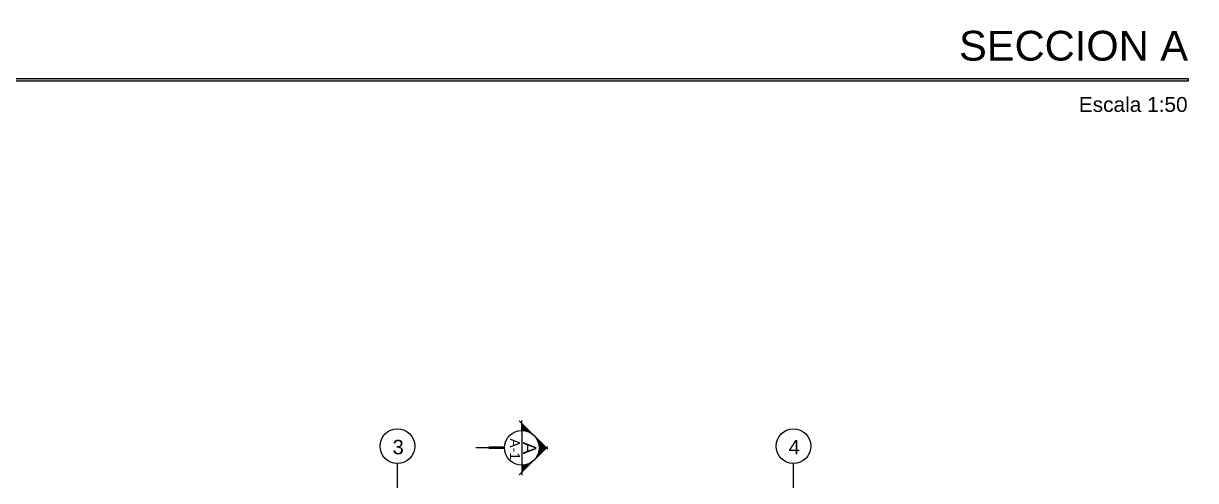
# Model space of a CAD drawing. Header units: inches. Extents: x -6 to 158, y 10 to 161.
# Drawn here: x 19.14 to 36.68, y 23.18 to 30.03 of the extents above; entities that cross this region are included whole.
import ezdxf

# ---------------------------------------------------------------- set-up
doc = ezdxf.new("R2010")
doc.units = ezdxf.units.IN
doc.header["$MEASUREMENT"] = 0
doc.linetypes.add('Center', pattern=[40, 10, -5, 20, -5])
doc.linetypes.add('Grid Line', pattern=[22.225, 12.7, -3.175, 3.175, -3.175])
for name, color, linetype in [('2 Ejes 2', 2, 'Continuous'), ('4 Paredes', 5, 'Continuous'), ('6', 6, 'Continuous'), ('LCorte', 5, 'Center'), ('Seccion', 3, 'Continuous')]:
    doc.layers.add(name, color=color, linetype=linetype)
doc.layers.add('S-GRID', color=1, linetype='Continuous', lineweight=9)
doc.layers.add('S-GRID-IDEN', color=1, linetype='Continuous', lineweight=9)
doc.styles.add('Arial', font='arial.ttf', dxfattribs={"height": 250})
doc.styles.add('Arial_1', font='arial.ttf', dxfattribs={"height": 450})
doc.styles.add('style1', font='micross.ttf')

# ---------------------------------------------------------------- blocks, each defined once
blk = doc.blocks.new('Grid - M_Grid Head - Circle-10837-Section 2')
at = {"layer": 'S-GRID-IDEN'}
blk.add_circle((-13844, 10530), 325, dxfattribs=at)

msp = doc.modelspace()

# ---------------------------------------------------------------- hatches: boundary and pattern name
at = {"layer": '6'}
h = msp.add_hatch(color=256, dxfattribs=at)
h.dxf.hatch_style = 1
h.paths.add_polyline_path([(17.224, 29.203), (17.224, 29.161), (36.567, 29.161), (36.567, 29.203)])

# ---------------------------------------------------------------- linework, layer by layer
msp.add_line((17.224, 29.203), (36.567, 29.203))
msp.add_lwpolyline([(17.224, 29.203), (36.567, 29.203), (36.567, 29.161), (17.224, 29.161)], close=True, dxfattribs=at)
at = {"layer": 'LCorte'}
for p in [(25.913, 12.551), (26.105, 23.672)]:
    msp.add_line(p, (25.913, 23.672), dxfattribs=at)
at = {"layer": 'S-GRID', "color": 253, "linetype": 'Grid Line'}
for p, q in [((24.738, 13.082), (24.738, 23.438)), ((30.663, 13.082), (30.663, 23.438))]:
    msp.add_line(p, q, dxfattribs=at)
at = {"layer": 'Seccion', "linetype": 'Continuous'}
for p, q in [((26.561, 24.078), (26.987, 23.652)), ((26.599, 23.932), (26.599, 24.082)), ((26.599, 23.932), (26.599, 23.411)), ((26.338, 23.683), (26.105, 23.683)), ((26.338, 23.677), (26.105, 23.677)), ((26.561, 23.265), (26.987, 23.692)), ((26.338, 23.672), (26.105, 23.672)), ((26.338, 23.666), (26.105, 23.666)), ((26.338, 23.661), (26.105, 23.661)), ((26.599, 23.411), (26.599, 23.261))]:
    msp.add_line(p, q, dxfattribs=at)
msp.add_circle((26.599, 23.672), 0.26, dxfattribs=at)
for points in [[(26.783, 23.856), (26.599, 24.04), (26.614, 24.008)], [(26.599, 24.04), (26.599, 23.932), (26.614, 24.008)], [(26.599, 23.932), (26.633, 23.93), (26.614, 24.008)], [(26.699, 23.912), (26.729, 23.897), (26.614, 24.008)], [(26.729, 23.897), (26.757, 23.878), (26.614, 24.008)], [(26.757, 23.878), (26.783, 23.856), (26.614, 24.008)], [(26.666, 23.923), (26.699, 23.912), (26.614, 24.008)], [(26.633, 23.93), (26.666, 23.923), (26.614, 24.008)], [(26.967, 23.672), (26.783, 23.856), (26.927, 23.673)], [(26.783, 23.856), (26.824, 23.802), (26.927, 23.673)], [(26.824, 23.802), (26.85, 23.739), (26.927, 23.673)], [(26.85, 23.739), (26.859, 23.672), (26.927, 23.673)], [(26.783, 23.488), (26.967, 23.672), (26.927, 23.673)], [(26.824, 23.542), (26.783, 23.488), (26.927, 23.673)], [(26.85, 23.604), (26.824, 23.542), (26.927, 23.673)], [(26.859, 23.672), (26.85, 23.604), (26.927, 23.673)], [(26.599, 23.303), (26.783, 23.488), (26.612, 23.344)], [(26.633, 23.414), (26.599, 23.411), (26.612, 23.344)], [(26.599, 23.411), (26.599, 23.303), (26.612, 23.344)], [(26.783, 23.488), (26.757, 23.465), (26.612, 23.344)], [(26.757, 23.465), (26.729, 23.446), (26.612, 23.344)], [(26.729, 23.446), (26.699, 23.431), (26.612, 23.344)], [(26.699, 23.431), (26.666, 23.42), (26.612, 23.344)], [(26.666, 23.42), (26.633, 23.414), (26.612, 23.344)]]:
    msp.add_solid(points, dxfattribs=at)

# ---------------------------------------------------------------- block references
at = {"layer": 'S-GRID-IDEN', "color": 253, "xscale": 0.0008000000000000003, "yscale": 0.0008000000000000003, "zscale": 0.0008000000000000003}
for p in [(35.813, 15.273), (41.738, 15.273)]:
    msp.add_blockref('Grid - M_Grid Head - Circle-10837-Section 2', p, dxfattribs=at)

# ---------------------------------------------------------------- texts
at = {"layer": '2 Ejes 2', "color": 253, "char_height": 0.216, "width": 0.20395, "attachment_point": 1, "style": 'Arial_1'}
for s, insert in [('3', (24.666, 23.791)), ('4', (30.591, 23.791))]:
    msp.add_mtext(s, dxfattribs=dict(at, insert=insert))
at = {"layer": '4 Paredes', "attachment_point": 3, "line_spacing_factor": 0.941778, "style": 'Arial', "bg_fill": 3, "box_fill_scale": 1.25, "bg_fill_color": 256, "bg_fill_true_color": 13158600, "bg_fill_transparency": 0}
for s, insert, char_height, width in [('SECCION A', (36.567, 29.917), 0.4459, 19.34376), ('Escala 1:50', (36.56, 28.926), 0.22294, 4.36475)]:
    msp.add_mtext(s, dxfattribs=dict(at, insert=insert, char_height=char_height, width=width))
at = {"layer": 'Seccion', "linetype": 'Continuous', "style": 'style1'}
for tag, p, height in [('A-1', (26.422, 23.812), 0.148), ('A', (26.618, 23.76), 0.198)]:
    msp.add_attdef(tag, p, '1', height=height, rotation=270, dxfattribs=at)

doc.saveas('drawing.dxf')
